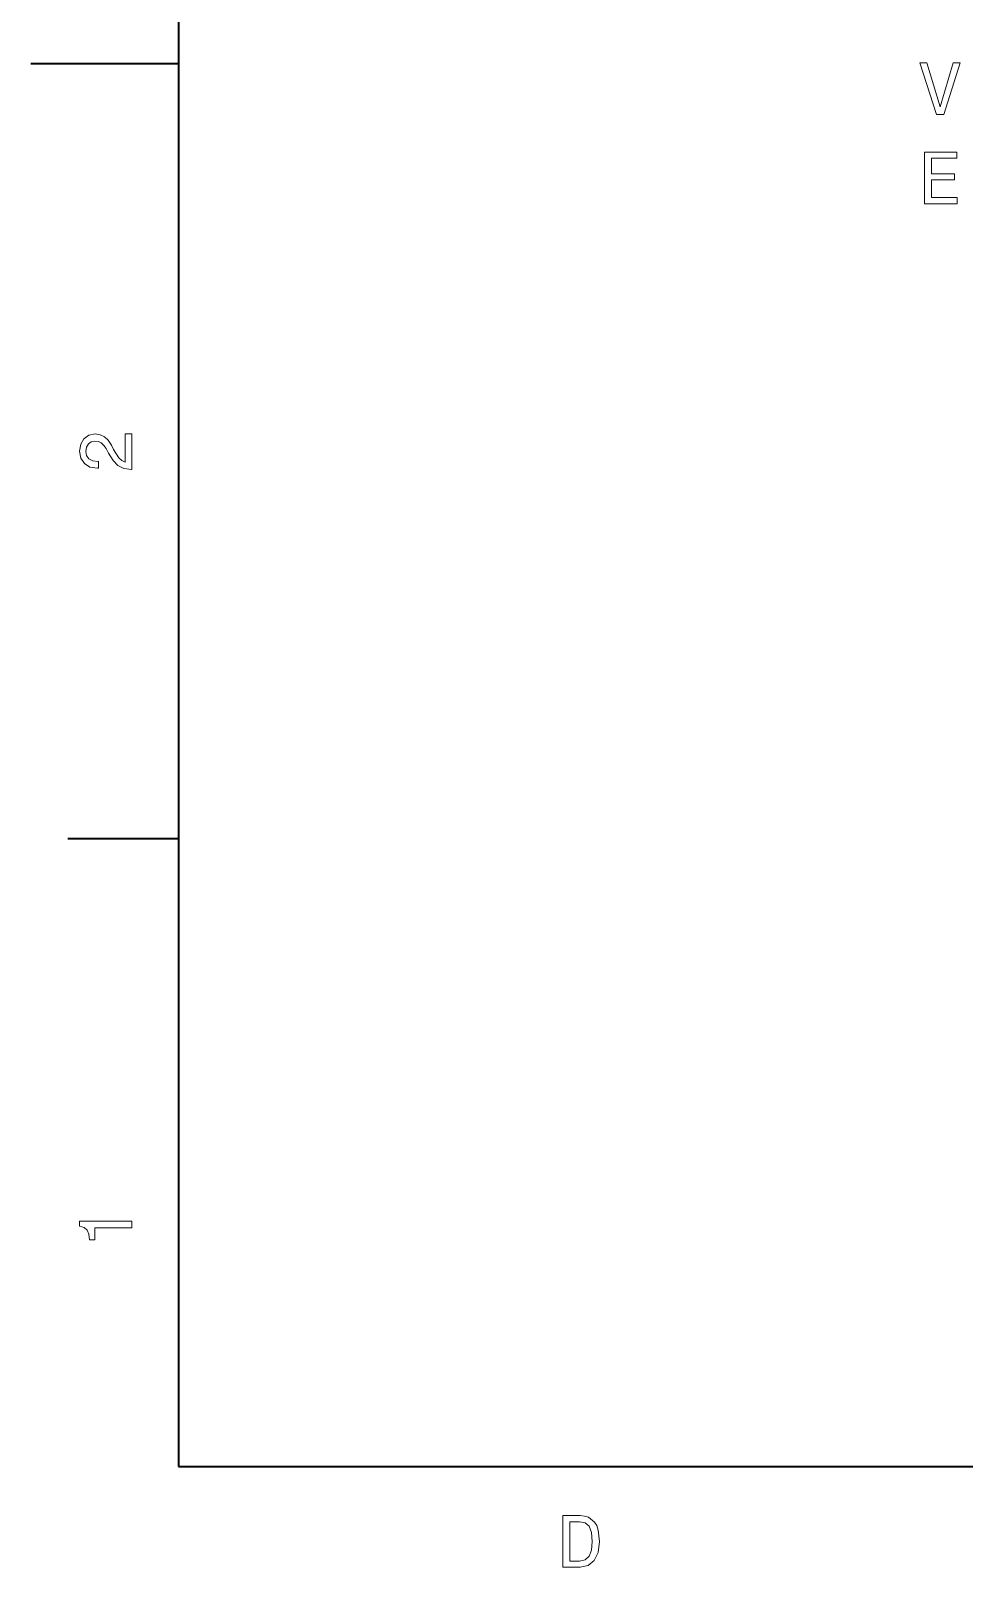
# Model space of a CAD drawing. Extents: x 0 to 297, y 0 to 210.
# Drawn here: x 0 to 63.2, y 3.2 to 107.2 of the extents above; entities that cross this region are included whole.
import ezdxf

# ---------------------------------------------------------------- set-up
doc = ezdxf.new("R2010")
doc.units = 0

msp = doc.modelspace()

# ---------------------------------------------------------------- linework, layer by layer
at = {"color": 7, "lineweight": 35}
for p, q in [((10, 200), (10, 10)), ((10, 10), (287, 10))]:
    msp.add_line(p, q, dxfattribs=at)
at = {"color": 7, "lineweight": 35, "ltscale": 0.25}
msp.add_line((10, 105), (0, 105), dxfattribs=at)
at = {"color": 7, "lineweight": 35, "ltscale": 0.1875}
msp.add_line((10, 52.5), (2.5, 52.5), dxfattribs=at)
at = {"color": 7, "lineweight": 13}
for points in [[(62.445965, 105.071846), (61.568443, 102.091301), (60.665703, 105.071846), (60.186596, 105.071846), (61.31628, 101.566803), (61.820602, 101.566803), (62.925072, 105.071846)], [(60.509365, 95.519974), (62.728386, 95.519974), (62.728386, 95.943604), (60.973343, 95.943604), (60.973343, 97.128761), (62.536743, 97.128761), (62.536743, 97.547348), (60.973343, 97.547348), (60.973343, 98.596344), (62.688038, 98.596344), (62.688038, 99.019974), (60.509365, 99.019974)], [(6.833213, 77.519447), (6.833213, 79.925072), (6.399496, 79.925072), (6.399496, 78.023773), (6.162464, 78.129684), (5.965778, 78.311241), (5.607709, 78.871033), (5.456412, 79.168587), (5.239553, 79.501442), (4.987392, 79.738472), (4.689842, 79.874641), (4.351945, 79.925072), (3.928314, 79.839333), (3.595461, 79.602303), (3.383646, 79.239189), (3.307997, 78.770172), (3.393732, 78.286018), (3.630764, 77.91787), (4.009006, 77.680832), (4.508286, 77.600143), (4.578891, 77.600143), (4.578891, 78.059074), (4.538545, 78.059074), (4.195605, 78.104462), (3.943444, 78.240631), (3.782061, 78.457489), (3.726585, 78.744957), (3.777017, 79.03746), (3.903098, 79.254318), (4.099784, 79.395531), (4.346902, 79.445961), (4.578891, 79.41066), (4.775577, 79.314842), (4.947046, 79.153458), (5.098343, 78.931557), (5.259727, 78.634003), (5.572406, 78.139771), (5.90526, 77.791786), (6.308718, 77.585014), (6.818084, 77.519447)], [(6.833213, 26.159222), (6.833213, 26.618156), (3.307997, 26.618156), (3.307997, 26.275217), (3.615634, 26.184439), (3.822406, 26.002882), (3.943444, 25.725506), (3.98379, 25.34222), (4.341859, 25.34222), (4.341859, 26.159222)], [(37.194958, 6.666787), (36.029972, 6.666787), (36.029972, 3.166787), (37.194958, 3.166787), (37.744667, 3.277738), (38.153168, 3.615634), (38.405331, 4.165346), (38.496109, 4.916787), (38.415417, 5.683357), (38.314552, 5.985951), (38.173344, 6.228026), (37.764839, 6.555836), (37.497551, 6.636527)], [(37.159653, 6.248199), (37.542938, 6.17255), (37.805187, 5.940562), (37.961525, 5.527017), (38.011959, 4.916787), (37.956482, 4.326729), (37.800144, 3.913184), (37.532852, 3.666066), (37.159653, 3.585375), (36.498989, 3.585375), (36.498989, 6.248199)]]:
    msp.add_lwpolyline(points, close=True, dxfattribs=at)

doc.saveas('drawing.dxf')
